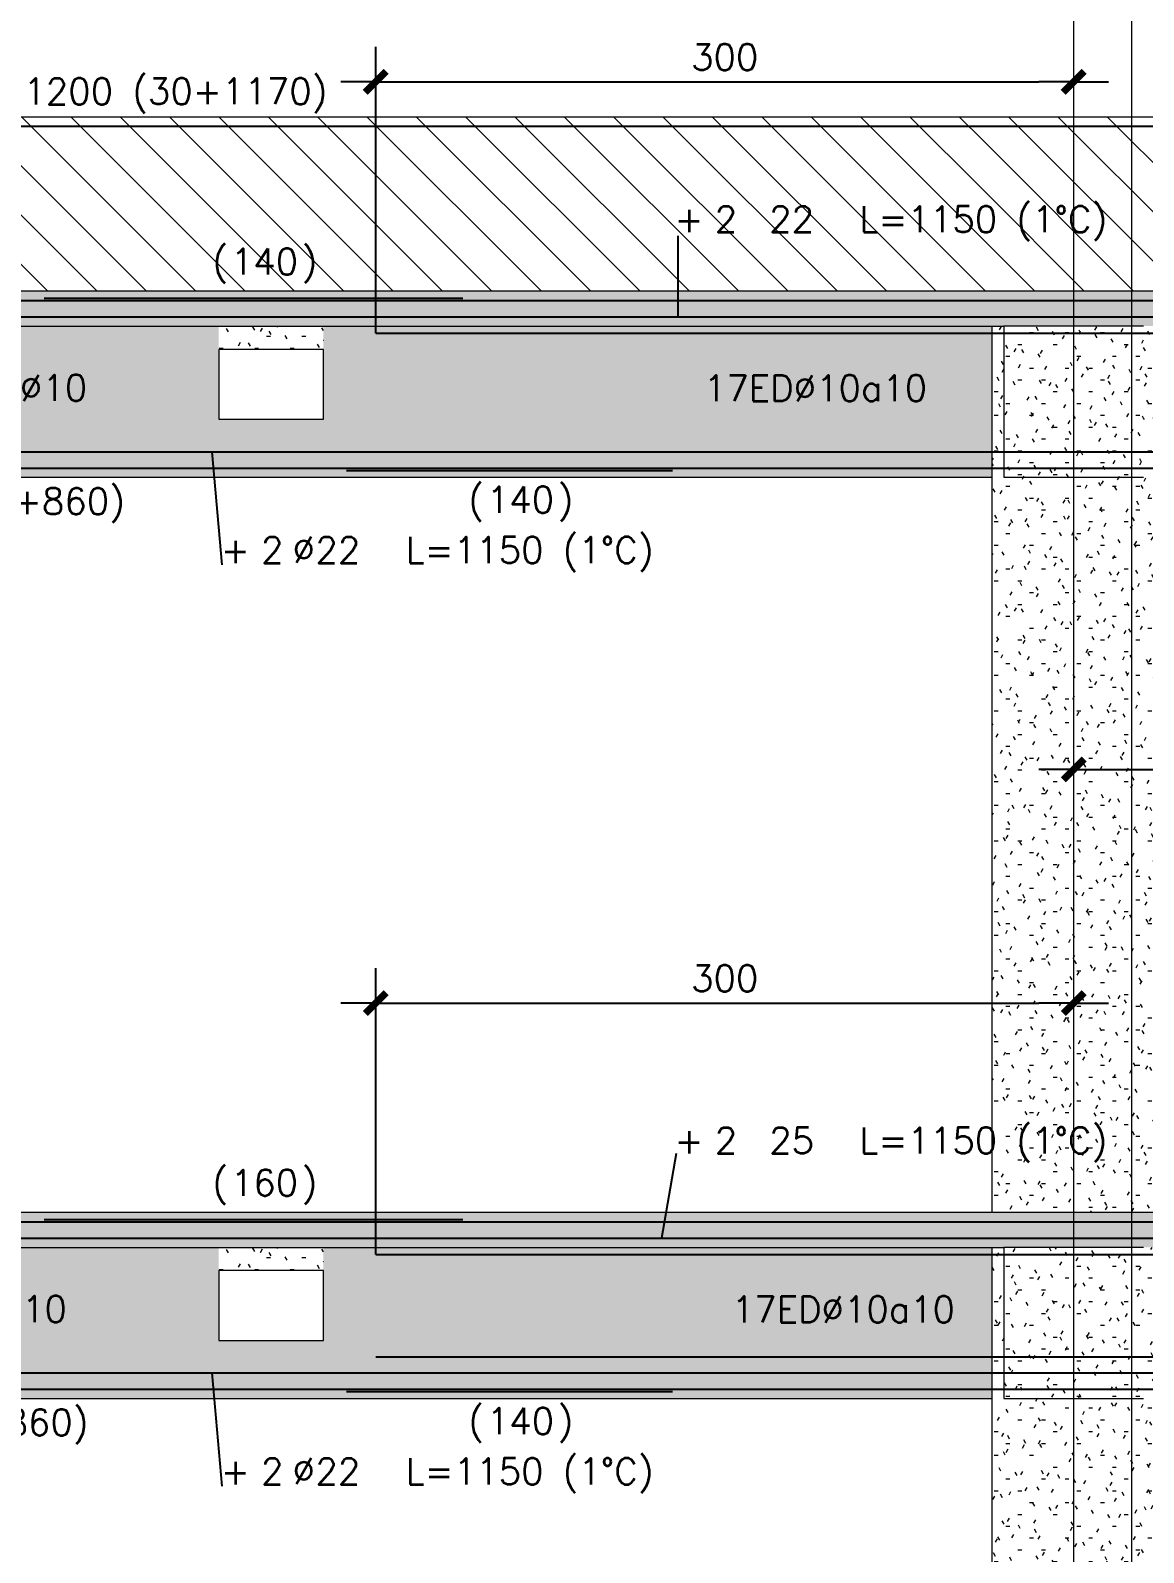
# Model space of a CAD drawing. Extents: x -10459 to 16942, y -13088 to 14608.
# Drawn here: x 992 to 1471, y 2817 to 3471 of the extents above; entities that cross this region are included whole.
import ezdxf
from ezdxf.enums import TextEntityAlignment as Align

# ---------------------------------------------------------------- set-up
doc = ezdxf.new("R2010")
doc.units = 0
doc.header["$LTSCALE"] = 30
doc.header["$MEASUREMENT"] = 0
doc.linetypes.add("EJE1-1'$0$RLE-PROYECCION", pattern=[0.71438, 0.47625, -0.23813])
doc.layers.get('0').update_dxf_attribs({"linetype": 'CONTINUOUS'})
doc.layers.add("EJE1-1'$0$RLA-ACHURADO", color=30, linetype="EJE1-1'$0$RLE-PROYECCION", lineweight=15, transparency=0.7)
doc.layers.add("EJE1-1'$0$RLA-CONTORNO", color=30, linetype='CONTINUOUS', lineweight=15)
doc.layers.add("EJE1-1'$0$RLA-EJES", color=1, linetype='CONTINUOUS', lineweight=9)
doc.layers.add("EJE1-1'$0$RLA-FE", color=7, linetype='CONTINUOUS')
doc.layers.add("EJE1-1'$0$RLA-TEXTOS-FE", color=9, linetype='CONTINUOUS')
doc.styles.add("EJE1-1'$0$RomanS", font='romans.shx', dxfattribs={"height": 11.25})
doc.dimstyles.new("EJE1-1'$0$ING50", dxfattribs={"dimscale": 50, "dimtxt": 0.27, "dimasz": 0.3, "dimexe": 0, "dimexo": 0, "dimgap": 0.1, "dimtad": 1, "dimdec": 1, "dimzin": 12, "dimdsep": 46, "dimtxsty": "EJE1-1'$0$RomanS", "dimblk": "EJE1-1'$0$TICK1", "dimblk1": "EJE1-1'$0$TICK1", "dimblk2": "EJE1-1'$0$TICK1", "dimcen": 0.09, "dimclrd": 2, "dimclre": 1, "dimclrt": 3, "dimadec": 0, "dimazin": 0, "dimtfac": 1, "dimtdec": 0, "dimtix": 1, "dimtmove": 2, "dimatfit": 3, "dimldrblk": "EJE1-1'$0$TICK1", "dimfxl": 0, "dimfxlon": 1, "dimtolj": 1, "dimtzin": 0, "dimarcsym": 0})
pattern_1 = [(0, (-234.281, -2576.79), (20.32, 5.08), [1.676, -13.564, 1.676, -13.564, -81.28]), (0, (-234.281, -2576.79), (20.32, 5.08), [-30.48, 1.676, -28.804, 1.676, -13.564, -35.56]), (0, (-234.281, -2576.79), (20.32, 5.08), [-76.2, 1.676, -8.484, 1.676, -23.724]), (120, (-226.661, -2574.25), (-14.559409, 15.057636), [1.676, -13.564, 1.676, -13.564, -81.28]), (120, (-226.661, -2574.25), (-14.559409, 15.057636), [-30.48, 1.676, -28.804, 1.676, -13.564, -35.56]), (120, (-226.661, -2574.25), (-14.559409, 15.057636), [-76.2, 1.676, -8.484, 1.676, -23.724]), (240, (-224.121, -2564.09), (-5.760591, -20.137636), [1.676, -13.564, 1.676, -13.564, -81.28]), (240, (-224.121, -2564.09), (-5.760591, -20.137636), [-30.48, 1.676, -28.804, 1.676, -13.564, -35.56]), (240, (-224.121, -2564.09), (-5.760591, -20.137636), [-76.2, 1.676, -8.484, 1.676, -23.724])]
pattern_2 = [(0, (-234.281, -2576.79), (20.32, 5.08), [1.676, -13.564, 1.676, -13.564, -81.28]), (0, (-234.281, -2576.79), (20.32, 5.08), [-30.48, 1.676, -28.804, 1.676, -13.564, -35.56]), (0, (-234.281, -2576.79), (20.32, 5.08), [-76.2, 1.676, -8.484, 1.676, -23.724]), (120, (-226.661, -2574.25), (-14.559409, 15.057636), [1.676, -13.564, 1.676, -13.564, -81.28]), (120, (-226.661, -2574.25), (-14.559409, 15.057636), [-30.48, 1.676, -28.804, 1.676, -13.564, -35.56]), (120, (-226.661, -2574.25), (-14.559409, 15.057636), [-76.2, 1.676, -8.484, 1.676, -23.724]), (240, (-224.121, -2564.09), (-5.760591, -20.137636), [1.676, -13.564, 1.676, -13.564, -81.28]), (240, (-224.121, -2564.09), (-5.760591, -20.137636), [-30.48, 1.676, -28.804, 1.676, -13.564, -35.56]), (240, (-224.121, -2564.09), (-5.760591, -20.137636), [-76.2, 1.676, -8.484, 1.676, -23.724])]
pattern_3 = [(315, (-234.281, -2576.79), (10.6066, 10.6066), [])]

# ---------------------------------------------------------------- blocks, each defined once
blk = doc.blocks.new('*U101')
at = {"layer": "EJE1-1'$0$RLA-FE"}
for p, q in [((0, -50), (0, 0)), ((0, 0), (668.21, 0)), ((668.21, 0), (718.21, 0)), ((718.21, 0), (750, 0)), ((750, 0), (750, 0))]:
    blk.add_line(p, q, dxfattribs=at)
at = {"layer": "EJE1-1'$0$RLA-FE", "color": 3, "style": "EJE1-1'$0$RomanS", "flags": 8}
for tag, p in [('F=', (283.44, 9.32)), ('NUM', (297.85, 9.32))]:
    blk.add_attdef(tag, text='', height=11.25, dxfattribs=at).set_placement(p, align=Align.RIGHT)
at = {"layer": "EJE1-1'$0$RLA-FE", "color": 3, "style": "EJE1-1'$0$RomanS"}
for tag, p, flags in [('PHI', (301.74, 9.54), 14), ('DIAM', (311.6, 9.32), 12), ('MINUS', (333.62, 9.32), 13), ('MARK', (347.01, 9.32), 13), ('TEXTO_FE1', (350.31, 9.32), 8), ('TEXTO_FE2', (417.83, 9.34), 8), ('TIPO', (373.8, -75.78), 13), ('NVECES', (359.93, -94.72), 13), ('NUMFE', (363.86, -114.48), 13), ('CAPA', (372.06, -133.6), 13), ('DESPLAZA', (278.34, -151.59), 13), ('ESPACIO', (284.39, -169.95), 13), ('CANT', (298.23, -188.75), 13)]:
    blk.add_attdef(tag, p, '', height=11.25, dxfattribs=dict(at, flags=flags))
blk = doc.blocks.new('*U244')
at = {"layer": "EJE1-1'$0$RLA-FE"}
for q in [(0, 0), (1068.21, 0)]:
    blk.add_line((0, 0), q, dxfattribs=at)
at = {"layer": "EJE1-1'$0$RLA-FE", "color": 3, "style": "EJE1-1'$0$RomanS", "flags": 8}
for tag, p in [('F=', (522.96, 9.32)), ('NUM', (537.36, 9.32))]:
    blk.add_attdef(tag, text='', height=11.25, dxfattribs=at).set_placement(p, align=Align.RIGHT)
at = {"layer": "EJE1-1'$0$RLA-FE", "color": 3, "style": "EJE1-1'$0$RomanS"}
for tag, p, flags in [('PHI', (541.26, 9.54), 14), ('DIAM', (551.12, 9.32), 12), ('MINUS', (573.13, 9.32), 13), ('MARK', (586.53, 9.32), 13), ('TEXTO_FE1', (589.83, 9.32), 8), ('TEXTO_FE2', (657.35, 9.34), 8), ('TIPO', (573.8, -75.78), 13), ('NVECES', (559.93, -94.72), 13), ('NUMFE', (563.86, -114.48), 13), ('CAPA', (572.06, -133.6), 13), ('DESPLAZA', (278.34, -151.59), 13), ('ESPACIO', (284.39, -169.95), 13), ('CANT', (298.23, -188.75), 13)]:
    blk.add_attdef(tag, p, '', height=11.25, dxfattribs=dict(at, flags=flags))
blk = doc.blocks.new('*U105')
at = {"layer": "EJE1-1'$0$RLA-FE", "color": 6}
blk.add_line((0, 1), (180, 1), dxfattribs=at)
at = {"layer": "EJE1-1'$0$RLA-FE", "color": 3, "style": "EJE1-1'$0$RomanS", "flags": 8}
for tag, p in [('(', (75.66, 11.14)), ('EMP', (94.68, 11.14)), (')', (113.99, 11.14))]:
    blk.add_attdef(tag, text='', height=11.25, dxfattribs=at).set_placement(p, align=Align.CENTER)
blk = doc.blocks.new('*U94')
at = {"layer": "EJE1-1'$0$RLA-FE"}
blk.add_line((0, 0), (1068.21, 0), dxfattribs=at)
at = {"layer": "EJE1-1'$0$RLA-FE", "color": 3, "style": "EJE1-1'$0$RomanS", "flags": 8}
for tag, p in [('F=', (483.44, 36.32)), ('NUM', (497.85, 36.32))]:
    blk.add_attdef(tag, text='', height=11.25, dxfattribs=at).set_placement(p, align=Align.RIGHT)
at = {"layer": "EJE1-1'$0$RLA-FE", "color": 3, "style": "EJE1-1'$0$RomanS"}
for tag, p, flags in [('PHI', (501.74, 36.54), 14), ('DIAM', (511.6, 36.32), 12), ('MINUS', (533.62, 36.32), 13), ('MARK', (547.01, 36.32), 13), ('TEXTO_FE1', (550.31, 36.32), 8), ('TEXTO_FE2', (617.83, 36.34), 8), ('TIPO', (573.8, -75.78), 13), ('NVECES', (559.93, -94.72), 13), ('NUMFE', (563.86, -114.48), 13), ('CAPA', (572.06, -133.6), 13), ('DESPLAZA', (278.34, -151.59), 13), ('ESPACIO', (284.39, -169.95), 13), ('CANT', (298.23, -188.75), 13)]:
    blk.add_attdef(tag, p, '', height=11.25, dxfattribs=dict(at, flags=flags))
blk = doc.blocks.new('*U243')
at = {"layer": "EJE1-1'$0$RLA-FE"}
for p, q in [((0, 0), (0, 0)), ((0, 0), (518.21, 0)), ((518.21, 0), (568.21, 0)), ((568.21, 0), (600, 0)), ((600, 0), (600, 0))]:
    blk.add_line(p, q, dxfattribs=at)
at = {"layer": "EJE1-1'$0$RLA-FE", "color": 3, "style": "EJE1-1'$0$RomanS", "flags": 8}
for tag, p in [('F=', (362.12, 66.32)), ('NUM', (376.53, 66.32))]:
    blk.add_attdef(tag, text='', height=11.25, dxfattribs=at).set_placement(p, align=Align.RIGHT)
at = {"layer": "EJE1-1'$0$RLA-FE", "color": 3, "style": "EJE1-1'$0$RomanS"}
for tag, p, flags in [('PHI', (380.42, 66.54), 14), ('DIAM', (390.28, 66.32), 12), ('MINUS', (412.3, 66.32), 13), ('MARK', (425.69, 66.32), 13), ('TEXTO_FE1', (428.99, 66.32), 8), ('TEXTO_FE2', (496.51, 66.34), 8), ('TIPO', (298.8, -75.78), 13), ('NVECES', (284.93, -94.72), 13), ('NUMFE', (288.86, -114.48), 13), ('CAPA', (297.06, -133.6), 13), ('DESPLAZA', (278.34, -151.59), 13), ('ESPACIO', (284.39, -169.95), 13), ('CANT', (298.23, -188.75), 13)]:
    blk.add_attdef(tag, p, '', height=11.25, dxfattribs=dict(at, flags=flags))
blk = doc.blocks.new("EJE1-1'$0$TICK1")
at = {"color": 2}
for points in [[(0, 0), (-1, 0)], [(0, 0), (1, 0)]]:
    blk.add_lwpolyline(points, dxfattribs=at)
at = {"color": 2, "const_width": 0.2}
blk.add_lwpolyline([(-0.3, -0.3), (0.3, 0.3)], dxfattribs=at)
blk = doc.blocks.new('*D142')
at = {"layer": "EJE1-1'$0$RLA-FE", "color": 2, "lineweight": -2, "transparency": 16777216}
blk.add_line((-1679.52, 877), (-1409.52, 877), dxfattribs=at)
at = {"layer": "EJE1-1'$0$RLA-FE", "color": 2, "lineweight": -2, "transparency": 16777216, "xscale": 15, "yscale": 15, "zscale": 15, "rotation": 180}
blk.add_blockref("EJE1-1'$0$TICK1", (-1694.52, 877), dxfattribs=at)
at = {"layer": "EJE1-1'$0$RLA-FE", "color": 2, "lineweight": -2, "transparency": 16777216, "xscale": 15, "yscale": 15, "zscale": 15}
blk.add_blockref("EJE1-1'$0$TICK1", (-1394.52, 877), dxfattribs=at)
at = {"layer": "EJE1-1'$0$RLA-FE", "color": 3, "transparency": 16777216, "insert": (-1544.52, 887.62), "char_height": 11.25, "attachment_point": 5, "style": "EJE1-1'$0$RomanS"}
blk.add_mtext('\\A1;300', dxfattribs=at)
blk = doc.blocks.new('*U227')
at = {"layer": "EJE1-1'$0$RLA-FE"}
for p, q in [((0, 0), (778.21, 0)), ((778.21, 0), (828.21, 0)), ((828.21, 0), (860, 0)), ((860, 0), (860, 0))]:
    blk.add_line(p, q, dxfattribs=at)
at = {"layer": "EJE1-1'$0$RLA-FE", "color": 3, "style": "EJE1-1'$0$RomanS", "flags": 8}
for tag, p in [('F=', (400.38, -19.89)), ('NUM', (414.79, -19.89))]:
    blk.add_attdef(tag, text='', height=11.25, dxfattribs=at).set_placement(p, align=Align.RIGHT)
at = {"layer": "EJE1-1'$0$RLA-FE", "color": 3, "style": "EJE1-1'$0$RomanS"}
for tag, p, flags in [('PHI', (418.69, -19.68), 12), ('DIAM', (428.54, -19.89), 12), ('MINUS', (450.56, -19.89), 13), ('MARK', (463.95, -19.89), 13), ('TEXTO_FE1', (467.25, -19.89), 8), ('TEXTO_FE2', (534.78, -19.88), 8), ('TIPO', (428.8, -57.92), 13), ('NVECES', (414.93, -76.86), 13), ('NUMFE', (418.86, -96.62), 13), ('CAPA', (427.06, -115.74), 13), ('DESPLAZA', (277.18, -134.17), 13), ('ESPACIO', (283.22, -152.53), 13), ('CANT', (297.06, -171.33), 13)]:
    blk.add_attdef(tag, p, '', height=11.25, dxfattribs=dict(at, flags=flags))
blk = doc.blocks.new('*U96')
at = {"layer": "EJE1-1'$0$RLA-FE"}
blk.add_line((0, 0), (918.21, 0), dxfattribs=at)
at = {"layer": "EJE1-1'$0$RLA-FE", "color": 3, "style": "EJE1-1'$0$RomanS", "flags": 8}
for tag, p in [('F=', (408.44, -47.89)), ('NUM', (422.85, -47.89))]:
    blk.add_attdef(tag, text='', height=11.25, dxfattribs=at).set_placement(p, align=Align.RIGHT)
at = {"layer": "EJE1-1'$0$RLA-FE", "color": 3, "style": "EJE1-1'$0$RomanS"}
for tag, p, flags in [('PHI', (426.74, -47.68), 12), ('DIAM', (436.6, -47.89), 12), ('MINUS', (458.62, -47.89), 13), ('MARK', (472.01, -47.89), 13), ('TEXTO_FE1', (475.31, -47.89), 8), ('TEXTO_FE2', (542.83, -47.88), 8), ('TIPO', (498.8, -57.92), 13), ('NVECES', (484.93, -76.86), 13), ('NUMFE', (488.86, -96.62), 13), ('CAPA', (497.06, -115.74), 13), ('DESPLAZA', (277.18, -134.17), 13), ('ESPACIO', (283.22, -152.53), 13), ('CANT', (297.06, -171.33), 13)]:
    blk.add_attdef(tag, p, '', height=11.25, dxfattribs=dict(at, flags=flags))
blk = doc.blocks.new('*U98')
at = {"layer": "EJE1-1'$0$RLA-FE"}
for q in [(0, 0), (1068.21, 0)]:
    blk.add_line((0, 0), q, dxfattribs=at)
at = {"layer": "EJE1-1'$0$RLA-FE", "color": 3, "style": "EJE1-1'$0$RomanS", "flags": 8}
for tag, p in [('F=', (483.44, -19.89)), ('NUM', (497.85, -19.89))]:
    blk.add_attdef(tag, text='', height=11.25, dxfattribs=at).set_placement(p, align=Align.RIGHT)
at = {"layer": "EJE1-1'$0$RLA-FE", "color": 3, "style": "EJE1-1'$0$RomanS"}
for tag, p, flags in [('PHI', (501.74, -19.68), 12), ('DIAM', (511.6, -19.89), 12), ('MINUS', (533.62, -19.89), 13), ('MARK', (547.01, -19.89), 13), ('TEXTO_FE1', (550.31, -19.89), 8), ('TEXTO_FE2', (617.83, -19.88), 8), ('TIPO', (573.8, -57.92), 13), ('NVECES', (559.93, -76.86), 13), ('NUMFE', (563.86, -96.62), 13), ('CAPA', (572.06, -115.74), 13), ('DESPLAZA', (277.18, -134.17), 13), ('ESPACIO', (283.22, -152.53), 13), ('CANT', (297.06, -171.33), 13)]:
    blk.add_attdef(tag, p, '', height=11.25, dxfattribs=dict(at, flags=flags))
blk = doc.blocks.new('*U82')
at = {"layer": "EJE1-1'$0$RLA-FE", "color": 6}
blk.add_line((0, -1), (140, -1), dxfattribs=at)
at = {"layer": "EJE1-1'$0$RLA-FE", "color": 3, "style": "EJE1-1'$0$RomanS", "flags": 8}
for tag, p in [('(', (55.66, -19.26)), (')', (93.99, -19.26)), ('EMP', (74.68, -19.26))]:
    blk.add_attdef(tag, text='', height=11.25, dxfattribs=at).set_placement(p, align=Align.CENTER)
blk = doc.blocks.new('*U108')
at = {"layer": "EJE1-1'$0$RLA-FE"}
for q in [(0, 0), (1118.21, 0)]:
    blk.add_line((0, 0), q, dxfattribs=at)
at = {"layer": "EJE1-1'$0$RLA-FE", "color": 3, "style": "EJE1-1'$0$RomanS"}
for tag, p, flags in [('TIPO', (598.8, -57.92), 13), ('PHI', (454.6, -72.68), 12), ('DIAM', (464.45, -72.89), 12), ('MINUS', (486.47, -72.89), 13), ('MARK', (499.86, -72.89), 13), ('TEXTO_FE1', (503.16, -72.89), 8), ('TEXTO_FE2', (570.68, -72.88), 8), ('NVECES', (584.93, -76.86), 13), ('NUMFE', (588.86, -96.62), 13), ('CAPA', (597.06, -115.74), 13), ('DESPLAZA', (277.18, -134.17), 13), ('ESPACIO', (283.22, -152.53), 13), ('CANT', (297.06, -171.33), 13)]:
    blk.add_attdef(tag, p, '', height=11.25, dxfattribs=dict(at, flags=flags))
at = {"layer": "EJE1-1'$0$RLA-FE", "color": 3, "style": "EJE1-1'$0$RomanS", "flags": 8}
for tag, p in [('F=', (436.29, -72.89)), ('NUM', (450.7, -72.89))]:
    blk.add_attdef(tag, text='', height=11.25, dxfattribs=at).set_placement(p, align=Align.RIGHT)
blk = doc.blocks.new('*U92')
at = {"layer": "EJE1-1'$0$RLA-FE"}
for q in [(0, 0), (1068.21, 0)]:
    blk.add_line((0, 0), q, dxfattribs=at)
at = {"layer": "EJE1-1'$0$RLA-FE", "color": 3, "style": "EJE1-1'$0$RomanS", "flags": 8}
for tag, p in [('F=', (483.44, 9.32)), ('NUM', (497.85, 9.32))]:
    blk.add_attdef(tag, text='', height=11.25, dxfattribs=at).set_placement(p, align=Align.RIGHT)
at = {"layer": "EJE1-1'$0$RLA-FE", "color": 3, "style": "EJE1-1'$0$RomanS"}
for tag, p, flags in [('PHI', (501.74, 9.54), 14), ('DIAM', (511.6, 9.32), 12), ('MINUS', (533.62, 9.32), 13), ('MARK', (547.01, 9.32), 13), ('TEXTO_FE1', (550.31, 9.32), 8), ('TEXTO_FE2', (617.83, 9.34), 8), ('TIPO', (573.8, -75.78), 13), ('NVECES', (559.93, -94.72), 13), ('NUMFE', (563.86, -114.48), 13), ('CAPA', (572.06, -133.6), 13), ('DESPLAZA', (278.34, -151.59), 13), ('ESPACIO', (284.39, -169.95), 13), ('CANT', (298.23, -188.75), 13)]:
    blk.add_attdef(tag, p, '', height=11.25, dxfattribs=dict(at, flags=flags))
blk = doc.blocks.new('*U255')
at = {"layer": "EJE1-1'$0$RLA-FE"}
for p, q in [((0, 0), (0, 0)), ((0, 0), (518.21, 0)), ((518.21, 0), (568.21, 0)), ((568.21, 0), (600, 0)), ((600, 0), (600, 0))]:
    blk.add_line(p, q, dxfattribs=at)
at = {"layer": "EJE1-1'$0$RLA-FE", "color": 3, "style": "EJE1-1'$0$RomanS", "flags": 8}
for tag, p in [('F=', (354.55, 66.32)), ('NUM', (368.96, 66.32))]:
    blk.add_attdef(tag, text='', height=11.25, dxfattribs=at).set_placement(p, align=Align.RIGHT)
at = {"layer": "EJE1-1'$0$RLA-FE", "color": 3, "style": "EJE1-1'$0$RomanS"}
for tag, p, flags in [('PHI', (372.85, 66.54), 14), ('DIAM', (382.71, 66.32), 12), ('MINUS', (404.73, 66.32), 13), ('MARK', (418.12, 66.32), 13), ('TEXTO_FE1', (421.42, 66.32), 8), ('TEXTO_FE2', (488.94, 66.34), 8), ('TIPO', (298.8, -75.78), 13), ('NVECES', (284.93, -94.72), 13), ('NUMFE', (288.86, -114.48), 13), ('CAPA', (297.06, -133.6), 13), ('DESPLAZA', (278.34, -151.59), 13), ('ESPACIO', (284.39, -169.95), 13), ('CANT', (298.23, -188.75), 13)]:
    blk.add_attdef(tag, p, '', height=11.25, dxfattribs=dict(at, flags=flags))
blk = doc.blocks.new('*D182')
at = {"layer": "EJE1-1'$0$RLA-FE", "color": 2, "lineweight": -2, "transparency": 16777216}
blk.add_line((-1679.52, 1273), (-1409.52, 1273), dxfattribs=at)
at = {"layer": "EJE1-1'$0$RLA-FE", "color": 2, "lineweight": -2, "transparency": 16777216, "xscale": 15, "yscale": 15, "zscale": 15, "rotation": 180}
blk.add_blockref("EJE1-1'$0$TICK1", (-1694.52, 1273), dxfattribs=at)
at = {"layer": "EJE1-1'$0$RLA-FE", "color": 2, "lineweight": -2, "transparency": 16777216, "xscale": 15, "yscale": 15, "zscale": 15}
blk.add_blockref("EJE1-1'$0$TICK1", (-1394.52, 1273), dxfattribs=at)
at = {"layer": "EJE1-1'$0$RLA-FE", "color": 3, "transparency": 16777216, "insert": (-1544.52, 1283.62), "char_height": 11.25, "attachment_point": 5, "style": "EJE1-1'$0$RomanS"}
blk.add_mtext('\\A1;300', dxfattribs=at)
blk = doc.blocks.new('*U100')
at = {"layer": "EJE1-1'$0$RLA-FE"}
for p, q in [((0, 0), (778.21, 0)), ((778.21, 0), (828.21, 0)), ((828.21, 0), (860, 0)), ((860, 0), (860, 0))]:
    blk.add_line(p, q, dxfattribs=at)
at = {"layer": "EJE1-1'$0$RLA-FE", "color": 3, "style": "EJE1-1'$0$RomanS", "flags": 8}
for tag, p in [('F=', (416.06, -19.89)), ('NUM', (430.47, -19.89))]:
    blk.add_attdef(tag, text='', height=11.25, dxfattribs=at).set_placement(p, align=Align.RIGHT)
at = {"layer": "EJE1-1'$0$RLA-FE", "color": 3, "style": "EJE1-1'$0$RomanS"}
for tag, p, flags in [('PHI', (434.36, -19.68), 12), ('DIAM', (444.22, -19.89), 12), ('MINUS', (466.24, -19.89), 13), ('MARK', (479.63, -19.89), 13), ('TEXTO_FE1', (482.93, -19.89), 8), ('TEXTO_FE2', (550.45, -19.88), 8), ('TIPO', (428.8, -57.92), 13), ('NVECES', (414.93, -76.86), 13), ('NUMFE', (418.86, -96.62), 13), ('CAPA', (427.06, -115.74), 13), ('DESPLAZA', (277.18, -134.17), 13), ('ESPACIO', (283.22, -152.53), 13), ('CANT', (297.06, -171.33), 13)]:
    blk.add_attdef(tag, p, '', height=11.25, dxfattribs=dict(at, flags=flags))
blk = doc.blocks.new('*D184')
at = {"layer": "EJE1-1'$0$RLA-FE", "color": 2, "lineweight": -2, "transparency": 16777216}
blk.add_line((-1379.52, 977.45), (-1309.52, 977.45), dxfattribs=at)
at = {"layer": "EJE1-1'$0$RLA-FE", "color": 2, "lineweight": -2, "transparency": 16777216, "xscale": 15, "yscale": 15, "zscale": 15, "rotation": 180}
blk.add_blockref("EJE1-1'$0$TICK1", (-1394.52, 977.45), dxfattribs=at)
at = {"layer": "EJE1-1'$0$RLA-FE", "color": 2, "lineweight": -2, "transparency": 16777216, "xscale": 15, "yscale": 15, "zscale": 15}
blk.add_blockref("EJE1-1'$0$TICK1", (-1294.52, 977.45), dxfattribs=at)
at = {"layer": "EJE1-1'$0$RLA-FE", "color": 3, "transparency": 16777216, "insert": (-1344.52, 988.08), "char_height": 11.25, "attachment_point": 5, "style": "EJE1-1'$0$RomanS"}
blk.add_mtext('\\A1;100', dxfattribs=at)
blk = doc.blocks.new('*U261')
at = {"layer": "EJE1-1'$0$RLA-FE"}
blk.add_line((0, 0), (1088.21, 0), dxfattribs=at)
at = {"layer": "EJE1-1'$0$RLA-FE", "color": 3, "style": "EJE1-1'$0$RomanS", "flags": 8}
for tag, p in [('F=', (493.44, 9.32)), ('NUM', (507.85, 9.32))]:
    blk.add_attdef(tag, text='', height=11.25, dxfattribs=at).set_placement(p, align=Align.RIGHT)
at = {"layer": "EJE1-1'$0$RLA-FE", "color": 3, "style": "EJE1-1'$0$RomanS"}
for tag, p, flags in [('PHI', (511.74, 9.54), 14), ('DIAM', (521.6, 9.32), 12), ('MINUS', (543.62, 9.32), 13), ('MARK', (557.01, 9.32), 13), ('TEXTO_FE1', (560.31, 9.32), 8), ('TEXTO_FE2', (627.83, 9.34), 8), ('TIPO', (583.8, -75.78), 13), ('NVECES', (569.93, -94.72), 13), ('NUMFE', (573.86, -114.48), 13), ('CAPA', (582.06, -133.6), 13), ('DESPLAZA', (278.34, -151.59), 13), ('ESPACIO', (284.39, -169.95), 13), ('CANT', (298.23, -188.75), 13)]:
    blk.add_attdef(tag, p, '', height=11.25, dxfattribs=dict(at, flags=flags))
blk = doc.blocks.new("EJE1-1'")
at = {"layer": "EJE1-1'$0$RLA-ACHURADO"}
h = blk.add_hatch(dxfattribs=at)
h.set_pattern_fill('RLE-N_E__2_ETAPA', color=256, style=0, pattern_type=2)
h.set_pattern_definition(pattern_3)
h.paths.add_polyline_path([(-1433.519, 1183), (-1433.519, 1258), (-2409.519, 1258), (-2409.519, 1183)], flags=0)
h = blk.add_hatch(dxfattribs=at)
h.set_pattern_fill('RLE-N_E__2_ETAPA', color=256, style=0, pattern_type=2)
h.set_pattern_definition(pattern_3)
h.paths.add_polyline_path([(-903.519, 1183), (-903.519, 1258), (-1433.519, 1258), (-1433.519, 1183)], flags=0)
h = blk.add_hatch(dxfattribs=at)
h.set_pattern_fill('SAND - DENSE', color=256, style=0, pattern_type=2)
h.set_pattern_definition(pattern_1)
h.paths.add_polyline_path([(2135.481, 1168), (2135.481, 1183), (-2429.52, 1183), (-2429.52, 1168), (2119.733, 1168)], flags=0)
h = blk.add_hatch(dxfattribs=at)
h.set_pattern_fill('SAND - DENSE', color=256, style=0, pattern_type=2)
h.set_pattern_definition(pattern_2)
h.paths.add_polyline_path([(-1717.019, 1168), (-1717.019, 1128), (-1762.019, 1128), (-1762.019, 1168), (-2027.019, 1168), (-2027.019, 1128), (-2072.019, 1128), (-2072.019, 1168), (-2359.519, 1168), (-2359.519, 1103), (-1429.519, 1103), (-1429.519, 1168)])
h = blk.add_hatch(dxfattribs=at)
h.set_pattern_fill('SAND - DENSE', color=256, style=0, pattern_type=2)
h.set_pattern_definition([(0, (-3071.781, -1333.79), (20.32, 5.08), [1.676, -13.564, 1.676, -13.564, -81.28]), (0, (-3071.781, -1333.79), (20.32, 5.08), [-30.48, 1.676, -28.804, 1.676, -13.564, -35.56]), (0, (-3071.781, -1333.79), (20.32, 5.08), [-76.2, 1.676, -8.484, 1.676, -23.724]), (120, (-3064.161, -1331.25), (-14.559409, 15.057636), [1.676, -13.564, 1.676, -13.564, -81.28]), (120, (-3064.161, -1331.25), (-14.559409, 15.057636), [-30.48, 1.676, -28.804, 1.676, -13.564, -35.56]), (120, (-3064.161, -1331.25), (-14.559409, 15.057636), [-76.2, 1.676, -8.484, 1.676, -23.724]), (240, (-3061.621, -1321.09), (-5.760591, -20.137636), [1.676, -13.564, 1.676, -13.564, -81.28]), (240, (-3061.621, -1321.09), (-5.760591, -20.137636), [-30.48, 1.676, -28.804, 1.676, -13.564, -35.56]), (240, (-3061.621, -1321.09), (-5.760591, -20.137636), [-76.2, 1.676, -8.484, 1.676, -23.724])])
h.paths.add_polyline_path([(-1717.019, 1158), (-1717.019, 1168), (-1762.019, 1168), (-1762.019, 1158)])
h = blk.add_hatch(dxfattribs=at)
h.set_pattern_fill('SAND - DENSE', color=256, style=0, pattern_type=2)
h.set_pattern_definition(pattern_1)
h.paths.add_polyline_path([(-1359.519, 787), (-1359.519, 1168), (-1364.519, 1168), (-1364.519, 1103), (-1424.519, 1103), (-1424.519, 1168), (-1429.519, 1168), (-1429.519, 787), (-1364.519, 787)], flags=0)
h = blk.add_hatch(dxfattribs=at)
h.set_pattern_fill('SAND - DENSE', color=256, style=0, pattern_type=2)
h.set_pattern_definition(pattern_1)
h.paths.add_polyline_path([(-1364.519, 1103), (-1364.519, 1168), (-1424.519, 1168), (-1424.519, 1103)], flags=0)
h = blk.add_hatch(dxfattribs=at)
h.set_pattern_fill('SAND - DENSE', color=256, style=0, pattern_type=2)
h.set_pattern_definition(pattern_1)
h.paths.add_polyline_path([(2135.481, 772), (2135.481, 787), (-2429.52, 787), (-2429.52, 772), (2119.733, 772)], flags=0)
h = blk.add_hatch(dxfattribs=at)
h.set_pattern_fill('SAND - DENSE', color=256, style=0, pattern_type=2)
h.set_pattern_definition(pattern_2)
h.paths.add_polyline_path([(-2027.019, 772), (-2027.019, 732), (-2072.019, 732), (-2072.019, 772), (-2359.519, 772), (-2359.519, 707), (-1429.519, 707), (-1429.519, 772), (-1717.019, 772), (-1717.019, 732), (-1762.019, 732), (-1762.019, 772)])
h = blk.add_hatch(dxfattribs=at)
h.set_pattern_fill('SAND - DENSE', color=256, style=0, pattern_type=2)
h.set_pattern_definition([(0, (-3071.781, -1729.79), (20.32, 5.08), [1.676, -13.564, 1.676, -13.564, -81.28]), (0, (-3071.781, -1729.79), (20.32, 5.08), [-30.48, 1.676, -28.804, 1.676, -13.564, -35.56]), (0, (-3071.781, -1729.79), (20.32, 5.08), [-76.2, 1.676, -8.484, 1.676, -23.724]), (120, (-3064.161, -1727.25), (-14.559409, 15.057636), [1.676, -13.564, 1.676, -13.564, -81.28]), (120, (-3064.161, -1727.25), (-14.559409, 15.057636), [-30.48, 1.676, -28.804, 1.676, -13.564, -35.56]), (120, (-3064.161, -1727.25), (-14.559409, 15.057636), [-76.2, 1.676, -8.484, 1.676, -23.724]), (240, (-3061.621, -1717.09), (-5.760591, -20.137636), [1.676, -13.564, 1.676, -13.564, -81.28]), (240, (-3061.621, -1717.09), (-5.760591, -20.137636), [-30.48, 1.676, -28.804, 1.676, -13.564, -35.56]), (240, (-3061.621, -1717.09), (-5.760591, -20.137636), [-76.2, 1.676, -8.484, 1.676, -23.724])])
h.paths.add_polyline_path([(-1717.019, 762), (-1717.019, 772), (-1762.019, 772), (-1762.019, 762)])
h = blk.add_hatch(dxfattribs=at)
h.set_pattern_fill('SAND - DENSE', color=256, style=0, pattern_type=2)
h.set_pattern_definition(pattern_1)
h.paths.add_polyline_path([(-1359.519, 391), (-1359.519, 772), (-1364.519, 772), (-1364.519, 707), (-1424.519, 707), (-1424.519, 772), (-1429.519, 772), (-1429.519, 391), (-1364.519, 391)], flags=0)
h = blk.add_hatch(dxfattribs=at)
h.set_pattern_fill('SAND - DENSE', color=256, style=0, pattern_type=2)
h.set_pattern_definition(pattern_1)
h.paths.add_polyline_path([(-1364.519, 707), (-1364.519, 772), (-1424.519, 772), (-1424.519, 707)], flags=0)
at = {"layer": "EJE1-1'$0$RLA-CONTORNO"}
for p, q in [((-2409.519, 1258), (-1433.519, 1258)), ((-1433.519, 1258), (-903.519, 1258)), ((2570.481, 1183), (-2409.519, 1183)), ((-2364.519, 1168), (-1424.519, 1168)), ((-1429.519, 787), (-1429.519, 1168)), ((-1424.519, 1168), (-1424.519, 1103)), ((-1364.524, 1168), (-1424.514, 1168)), ((-2359.519, 1103), (-1429.519, 1103)), ((-1424.519, 1103), (-1364.519, 1103)), ((2720.477, 787), (-2429.52, 787)), ((-2364.519, 772), (-1424.519, 772)), ((-1429.519, 391), (-1429.519, 772)), ((-1424.519, 772), (-1424.519, 707)), ((-1364.524, 772), (-1424.514, 772)), ((-2359.519, 707), (-1429.519, 707)), ((-1424.519, 707), (-1364.519, 707))]:
    blk.add_line(p, q, dxfattribs=at)
for points in [[(-1762.019, 1128), (-1717.019, 1128), (-1717.019, 1158), (-1762.019, 1158)], [(-1762.019, 732), (-1717.019, 732), (-1717.019, 762), (-1762.019, 762)]]:
    blk.add_lwpolyline(points, close=True, dxfattribs=at)
at = {"layer": "EJE1-1'$0$RLA-EJES"}
for p, q in [((-1369.519, -973.112), (-1369.519, 1463)), ((-1394.519, -973.112), (-1394.519, 1439.335))]:
    blk.add_line(p, q, dxfattribs=at)
at = {"layer": "EJE1-1'$0$RLA-FE", "color": 1}
for p, q in [((-1694.519, 1165), (-1694.519, 1288)), ((-1694.519, 769), (-1694.519, 892))]:
    blk.add_line(p, q, dxfattribs=at)
at = {"layer": "EJE1-1'$0$RLA-FE", "color": 2}
for p, q in [((-1564.705, 1206.831), (-1564.705, 1172)), ((-1760.468, 1065.331), (-1764.8, 1114)), ((-1565.365, 812.324), (-1571.737, 776)), ((-1760.468, 669.331), (-1764.8, 718))]:
    blk.add_line(p, q, dxfattribs=at)
at = {"layer": "EJE1-1'$0$RLA-FE"}
ref = blk.add_blockref('*U261', (-2427.019, 1254), dxfattribs=at)
ref.add_attrib('TEXTO_FE1', 'L=1200', (-1866.708, 1263.324), dxfattribs={"color": 3, "height": 11.25, "style": "EJE1-1'$0$RomanS"})
ref.add_attrib('TEXTO_FE2', '(30+1170)', (-1799.186, 1263.342), dxfattribs={"color": 3, "height": 11.25, "style": "EJE1-1'$0$RomanS"})
ref = blk.add_blockref('*U255', (-1694.519, 1165), dxfattribs=at)
ref.add_attrib('DIAM', '22', (-1311.813, 1231.324), dxfattribs={"color": 3, "height": 11.25, "style": "EJE1-1'$0$RomanS"})
ref.add_attrib('NUM', '4', dxfattribs={"color": 3, "height": 11.25, "style": "EJE1-1'$0$RomanS"}).set_placement((-1325.564, 1231.324), align=Align.RIGHT)
ref.add_attrib('TEXTO_FE1', 'L=600', (-1273.102, 1231.324), dxfattribs={"color": 3, "height": 11.25, "style": "EJE1-1'$0$RomanS"})
ref.add_attrib('TEXTO_FE2', '(2°C)', (-1205.58, 1231.342), dxfattribs={"color": 3, "height": 11.25, "style": "EJE1-1'$0$RomanS"})
ref.add_attrib('F=', '+', dxfattribs={"color": 3, "height": 11.25, "style": "EJE1-1'$0$RomanS"}).set_placement((-1339.973, 1231.324), align=Align.RIGHT)
ref = blk.add_blockref('*U94', (-2037.019, 1172), dxfattribs=at)
ref.add_attrib('DIAM', '22', (-1525.419, 1208.324), dxfattribs={"color": 3, "height": 11.25, "style": "EJE1-1'$0$RomanS"})
ref.add_attrib('NUM', '2', dxfattribs={"color": 3, "height": 11.25, "style": "EJE1-1'$0$RomanS"}).set_placement((-1539.17, 1208.324), align=Align.RIGHT)
ref.add_attrib('TEXTO_FE1', 'L=1150', (-1486.708, 1208.324), dxfattribs={"color": 3, "height": 11.25, "style": "EJE1-1'$0$RomanS"})
ref.add_attrib('TEXTO_FE2', '(1°C)', (-1419.186, 1208.342), dxfattribs={"color": 3, "height": 11.25, "style": "EJE1-1'$0$RomanS"})
ref.add_attrib('F=', '+', dxfattribs={"color": 3, "height": 11.25, "style": "EJE1-1'$0$RomanS"}).set_placement((-1553.579, 1208.324), align=Align.RIGHT)
ref = blk.add_blockref('*U101', (-2427.019, 1179), dxfattribs=at)
ref.add_attrib('DIAM', '22', (-2115.419, 1188.324), dxfattribs={"color": 3, "height": 11.25, "style": "EJE1-1'$0$RomanS"})
ref.add_attrib('NUM', '2', dxfattribs={"color": 3, "height": 11.25, "style": "EJE1-1'$0$RomanS"}).set_placement((-2129.17, 1188.324), align=Align.RIGHT)
ref.add_attrib('TEXTO_FE1', 'L=800', (-2076.708, 1188.324), dxfattribs={"color": 3, "height": 11.25, "style": "EJE1-1'$0$RomanS"})
ref.add_attrib('TEXTO_FE2', '(50+750)', (-2009.186, 1188.342), dxfattribs={"color": 3, "height": 11.25, "style": "EJE1-1'$0$RomanS"})
ref = blk.add_blockref('*U105', (-1837.019, 1179), dxfattribs=at)
ref.add_attrib('EMP', '140', dxfattribs={"color": 3, "height": 11.25, "style": "EJE1-1'$0$RomanS"}).set_placement((-1742.337, 1190.143), align=Align.CENTER)
ref.add_attrib('(', '(', dxfattribs={"color": 3, "height": 11.25, "style": "EJE1-1'$0$RomanS"}).set_placement((-1761.363, 1190.143), align=Align.CENTER)
ref.add_attrib(')', ')', dxfattribs={"color": 3, "height": 11.25, "style": "EJE1-1'$0$RomanS"}).set_placement((-1723.024, 1190.143), align=Align.CENTER)
for name, p in [('*U92', (-1817.019, 1179)), ('*U98', (-1707.02, 1107)), ('*U244', (-1837.019, 783)), ('*U108', (-1694.519, 725)), ('*U98', (-1707.02, 711))]:
    blk.add_blockref(name, p, dxfattribs=at)
ref = blk.add_blockref('*U100', (-2427.02, 1107), dxfattribs=at)
ref.add_attrib('TEXTO_FE2', '(40+860)', (-1876.568, 1087.123), dxfattribs={"color": 3, "height": 11.25, "style": "EJE1-1'$0$RomanS"})
ref = blk.add_blockref('*U96', (-2157.019, 1114), dxfattribs=at)
ref.add_attrib('DIAM', '22', (-1720.419, 1066.105), dxfattribs={"color": 3, "height": 11.25, "style": "EJE1-1'$0$RomanS"})
ref.add_attrib('NUM', '2', dxfattribs={"color": 3, "height": 11.25, "style": "EJE1-1'$0$RomanS"}).set_placement((-1734.17, 1066.105), align=Align.RIGHT)
ref.add_attrib('TEXTO_FE1', 'L=1150', (-1681.708, 1066.105), dxfattribs={"color": 3, "height": 11.25, "style": "EJE1-1'$0$RomanS"})
ref.add_attrib('TEXTO_FE2', '(1°C)', (-1614.186, 1066.123), dxfattribs={"color": 3, "height": 11.25, "style": "EJE1-1'$0$RomanS"})
ref.add_attrib('PHI', '%%C', (-1730.275, 1066.319), dxfattribs={"color": 3, "height": 11.25, "style": "EJE1-1'$0$RomanS"})
ref.add_attrib('F=', '+', dxfattribs={"color": 3, "height": 11.25, "style": "EJE1-1'$0$RomanS"}).set_placement((-1748.579, 1066.105), align=Align.RIGHT)
ref = blk.add_blockref('*U82', (-1707.02, 1107), dxfattribs=at)
ref.add_attrib('EMP', '140', dxfattribs={"color": 3, "height": 11.25, "style": "EJE1-1'$0$RomanS"}).set_placement((-1632.338, 1087.74), align=Align.CENTER)
ref.add_attrib('(', '(', dxfattribs={"color": 3, "height": 11.25, "style": "EJE1-1'$0$RomanS"}).set_placement((-1651.363, 1087.74), align=Align.CENTER)
ref.add_attrib(')', ')', dxfattribs={"color": 3, "height": 11.25, "style": "EJE1-1'$0$RomanS"}).set_placement((-1613.025, 1087.74), align=Align.CENTER)
ref = blk.add_blockref('*U243', (-1694.519, 769), dxfattribs=at)
ref.add_attrib('DIAM', '25', (-1304.239, 835.324), dxfattribs={"color": 3, "height": 11.25, "style": "EJE1-1'$0$RomanS"})
ref.add_attrib('NUM', '4', dxfattribs={"color": 3, "height": 11.25, "style": "EJE1-1'$0$RomanS"}).set_placement((-1317.99, 835.324), align=Align.RIGHT)
ref.add_attrib('TEXTO_FE1', 'L=600', (-1265.528, 835.324), dxfattribs={"color": 3, "height": 11.25, "style": "EJE1-1'$0$RomanS"})
ref.add_attrib('TEXTO_FE2', '(2°C)', (-1198.006, 835.342), dxfattribs={"color": 3, "height": 11.25, "style": "EJE1-1'$0$RomanS"})
ref.add_attrib('F=', '+', dxfattribs={"color": 3, "height": 11.25, "style": "EJE1-1'$0$RomanS"}).set_placement((-1332.399, 835.324), align=Align.RIGHT)
ref = blk.add_blockref('*U94', (-2037.019, 776), dxfattribs=at)
ref.add_attrib('DIAM', '25', (-1525.419, 812.324), dxfattribs={"color": 3, "height": 11.25, "style": "EJE1-1'$0$RomanS"})
ref.add_attrib('NUM', '2', dxfattribs={"color": 3, "height": 11.25, "style": "EJE1-1'$0$RomanS"}).set_placement((-1539.17, 812.324), align=Align.RIGHT)
ref.add_attrib('TEXTO_FE1', 'L=1150', (-1486.708, 812.324), dxfattribs={"color": 3, "height": 11.25, "style": "EJE1-1'$0$RomanS"})
ref.add_attrib('TEXTO_FE2', '(1°C)', (-1419.186, 812.342), dxfattribs={"color": 3, "height": 11.25, "style": "EJE1-1'$0$RomanS"})
ref.add_attrib('F=', '+', dxfattribs={"color": 3, "height": 11.25, "style": "EJE1-1'$0$RomanS"}).set_placement((-1553.579, 812.324), align=Align.RIGHT)
ref = blk.add_blockref('*U101', (-2427.019, 783), dxfattribs=at)
ref.add_attrib('DIAM', '22', (-2115.419, 792.324), dxfattribs={"color": 3, "height": 11.25, "style": "EJE1-1'$0$RomanS"})
ref.add_attrib('NUM', '2', dxfattribs={"color": 3, "height": 11.25, "style": "EJE1-1'$0$RomanS"}).set_placement((-2129.17, 792.324), align=Align.RIGHT)
ref.add_attrib('TEXTO_FE1', 'L=800', (-2076.708, 792.324), dxfattribs={"color": 3, "height": 11.25, "style": "EJE1-1'$0$RomanS"})
ref.add_attrib('TEXTO_FE2', '(50+750)', (-2009.186, 792.342), dxfattribs={"color": 3, "height": 11.25, "style": "EJE1-1'$0$RomanS"})
ref = blk.add_blockref('*U105', (-1837.019, 783), dxfattribs=at)
ref.add_attrib('EMP', '160', dxfattribs={"color": 3, "height": 11.25, "style": "EJE1-1'$0$RomanS"}).set_placement((-1742.337, 794.143), align=Align.CENTER)
ref.add_attrib('(', '(', dxfattribs={"color": 3, "height": 11.25, "style": "EJE1-1'$0$RomanS"}).set_placement((-1761.363, 794.143), align=Align.CENTER)
ref.add_attrib(')', ')', dxfattribs={"color": 3, "height": 11.25, "style": "EJE1-1'$0$RomanS"}).set_placement((-1723.024, 794.143), align=Align.CENTER)
ref = blk.add_blockref('*U227', (-2427.02, 711), dxfattribs=at)
ref.add_attrib('TEXTO_FE2', '(40+860)', (-1892.243, 691.123), dxfattribs={"color": 3, "height": 11.25, "style": "EJE1-1'$0$RomanS"})
ref = blk.add_blockref('*U96', (-2157.019, 718), dxfattribs=at)
ref.add_attrib('DIAM', '22', (-1720.419, 670.105), dxfattribs={"color": 3, "height": 11.25, "style": "EJE1-1'$0$RomanS"})
ref.add_attrib('NUM', '2', dxfattribs={"color": 3, "height": 11.25, "style": "EJE1-1'$0$RomanS"}).set_placement((-1734.17, 670.105), align=Align.RIGHT)
ref.add_attrib('TEXTO_FE1', 'L=1150', (-1681.708, 670.105), dxfattribs={"color": 3, "height": 11.25, "style": "EJE1-1'$0$RomanS"})
ref.add_attrib('TEXTO_FE2', '(1°C)', (-1614.186, 670.123), dxfattribs={"color": 3, "height": 11.25, "style": "EJE1-1'$0$RomanS"})
ref.add_attrib('PHI', '%%C', (-1730.275, 670.319), dxfattribs={"color": 3, "height": 11.25, "style": "EJE1-1'$0$RomanS"})
ref.add_attrib('F=', '+', dxfattribs={"color": 3, "height": 11.25, "style": "EJE1-1'$0$RomanS"}).set_placement((-1748.579, 670.105), align=Align.RIGHT)
ref = blk.add_blockref('*U82', (-1707.02, 711), dxfattribs=at)
ref.add_attrib('EMP', '140', dxfattribs={"color": 3, "height": 11.25, "style": "EJE1-1'$0$RomanS"}).set_placement((-1632.338, 691.74), align=Align.CENTER)
ref.add_attrib('(', '(', dxfattribs={"color": 3, "height": 11.25, "style": "EJE1-1'$0$RomanS"}).set_placement((-1651.363, 691.74), align=Align.CENTER)
ref.add_attrib(')', ')', dxfattribs={"color": 3, "height": 11.25, "style": "EJE1-1'$0$RomanS"}).set_placement((-1613.025, 691.74), align=Align.CENTER)
at = {"layer": "EJE1-1'$0$RLA-TEXTOS-FE", "color": 9, "style": "EJE1-1'$0$RomanS"}
for s, p in [('L:3+3%%C10', (-1855.421, 1135.872)), ('17ED%%C10a10', (-1505.504, 1135.725)), ('L:3+3%%C10', (-1864.149, 739.872)), ('17ED%%C10a10', (-1493.532, 739.725))]:
    blk.add_text(s, height=11.25, dxfattribs=at).set_placement(p, align=Align.CENTER)
at = {"layer": "EJE1-1'$0$RLA-FE"}
for p1, p2, picture, middle in [((-1694.519, 1165), (-1394.519, 1165), '*D182', (-1544.519, 1283.625)), ((-1694.519, 769), (-1394.519, 769), '*D142', (-1544.519, 887.625))]:
    dim = blk.add_aligned_dim(p1=p1, p2=p2, distance=108, dimstyle="EJE1-1'$0$ING50", dxfattribs=at)
    dim.commit()
    dim.dimension.update_dxf_attribs({"geometry": picture, "text_midpoint": middle})
dim = blk.add_linear_dim(base=(-1294.519, 977.452), p1=(-1394.519, 1029.429), p2=(-1294.519, 1121), dimstyle="EJE1-1'$0$ING50", dxfattribs=at)
dim.commit()
dim.dimension.update_dxf_attribs({"geometry": '*D184', "text_midpoint": (-1344.519, 988.077)})

msp = doc.modelspace()

# ---------------------------------------------------------------- block references
msp.add_blockref("EJE1-1'", (2835.3, 2176.19))

doc.saveas('drawing.dxf')
